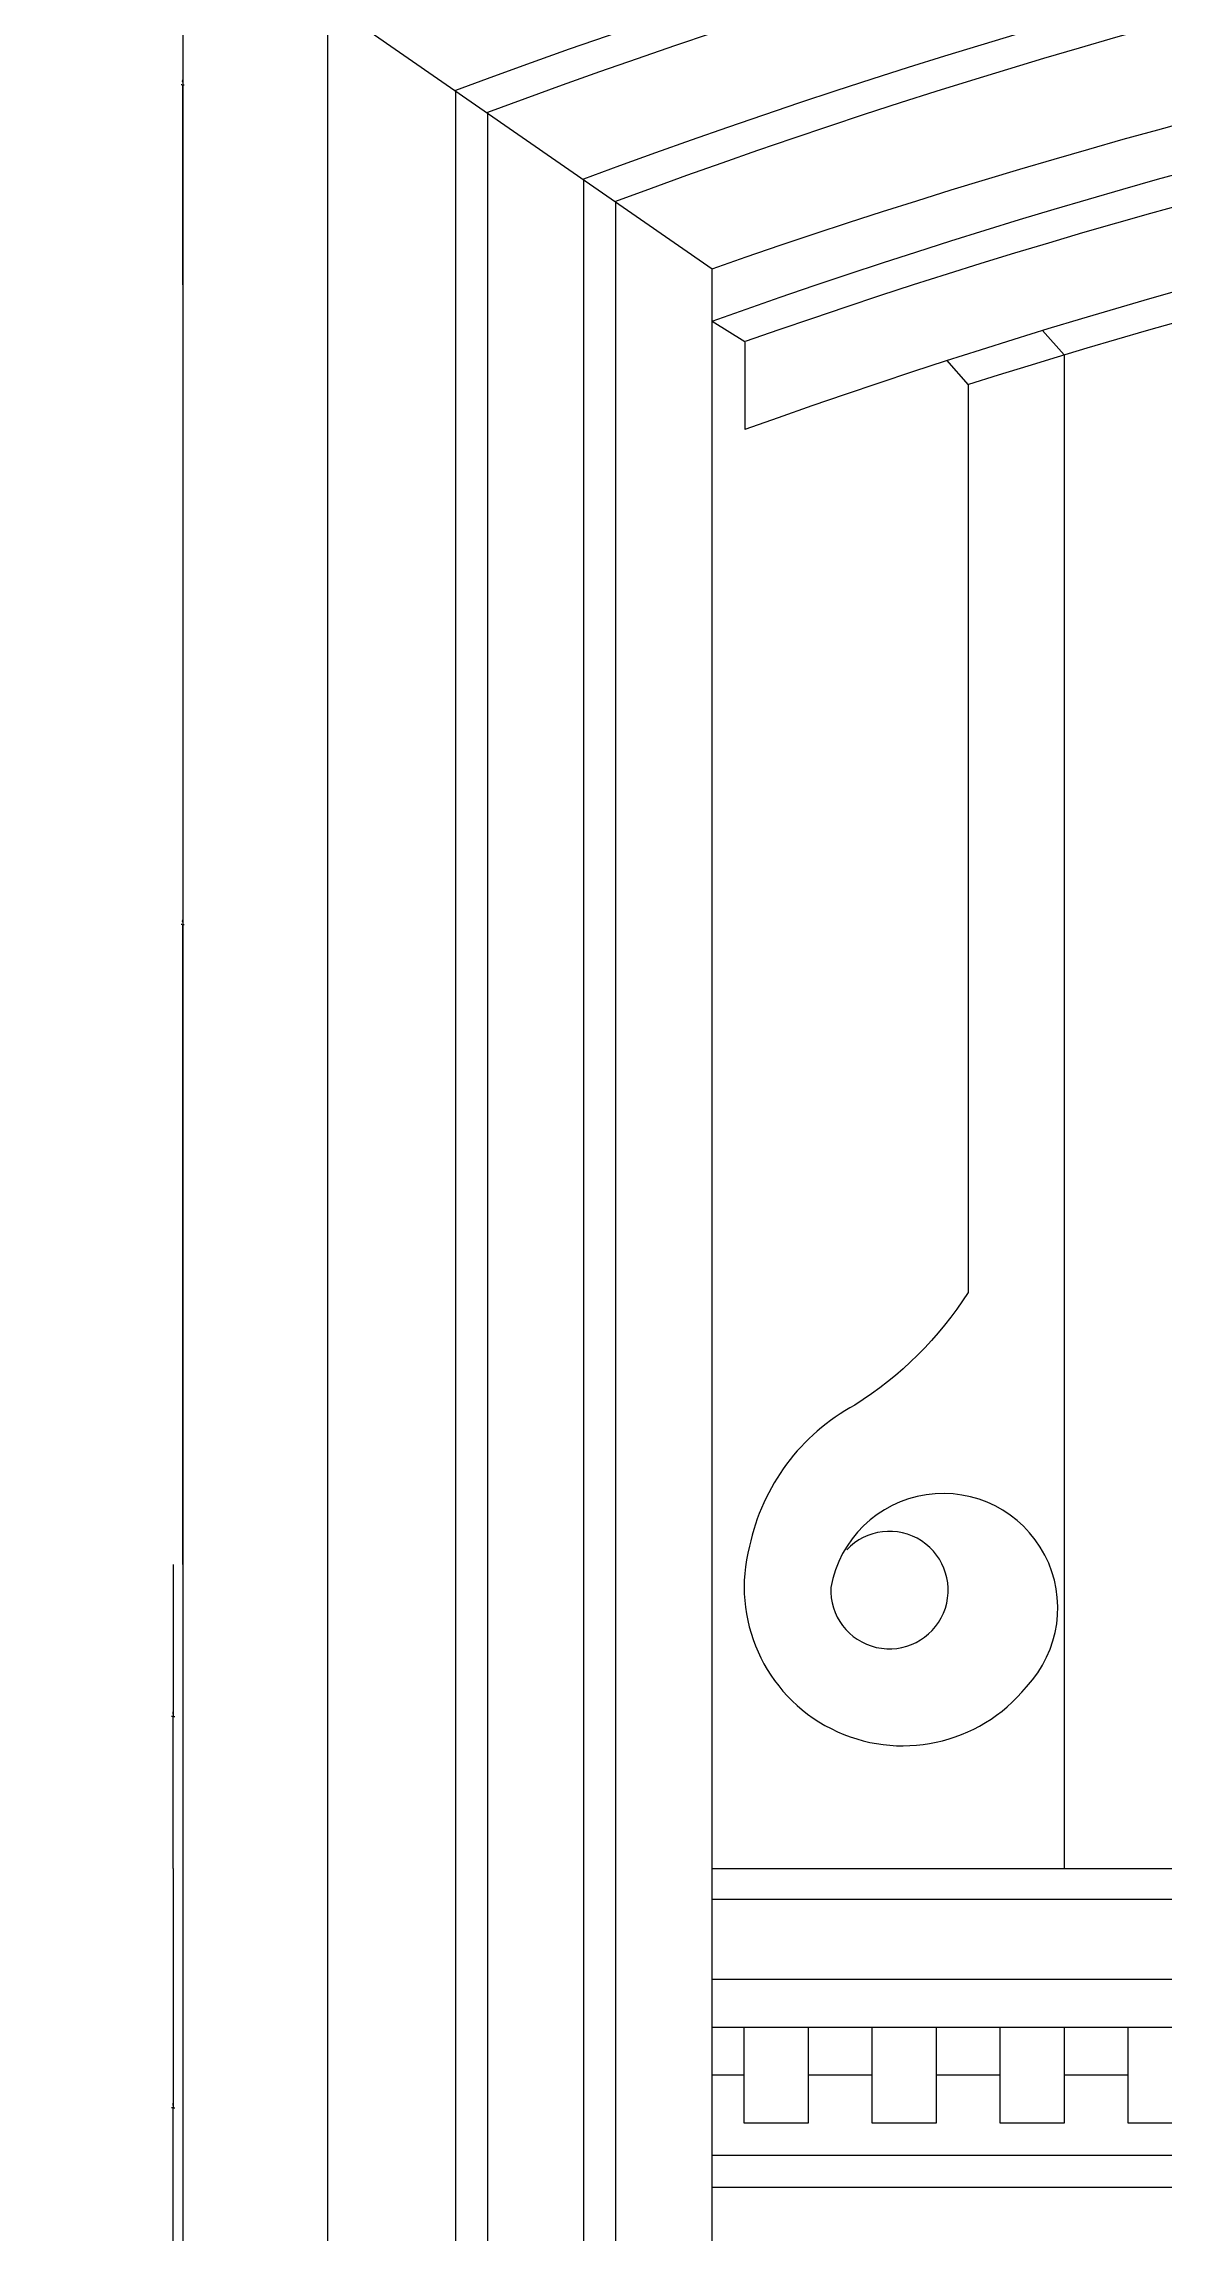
# Model space of a CAD drawing. Header units: metres. Extents: x 63 to 3579, y 112 to 4698.
# Drawn here: x 224 to 574, y 3672 to 4356 of the extents above; entities that cross this region are included whole.
import ezdxf

# ---------------------------------------------------------------- set-up
doc = ezdxf.new("R2010")
doc.units = ezdxf.units.M
for name, color, linetype in [('3', 3, 'Continuous'), ('4', 4, 'Continuous'), ('7', 7, 'Continuous'), ('BH', 3, 'Continuous'), ('DIM', 3, 'Continuous')]:
    doc.layers.add(name, color=color, linetype=linetype)
doc.dimstyles.get("Standard").update_dxf_attribs({"dimtxt": 2.5, "dimasz": 2.5, "dimexe": 1.25, "dimexo": 0.625, "dimtad": 1, "dimcen": 2.5, "dimazin": 3, "dimtfac": 1, "dimtmove": 0, "dimatfit": 3})

# ---------------------------------------------------------------- blocks, each defined once
blk = doc.blocks.new('*D21')
for p, q in [((267.85, 4525.76), (267.85, 3030.91)), ((243.775, 3030.91), (224.45, 3030.91)), ((224.7, 1536.06), (224.7, 3030.91)), ((268.1, 3030.91), (248.775, 3030.91))]:
    blk.add_line(p, q)
at = {"layer": 'Defpoints'}
for p in [(267.85, 4525.76), (267.85, 3030.91), (224.7, 1536.06)]:
    blk.add_point(p, dxfattribs=at)
at = {"layer": 'DIM', "insert": (246.275, 3030.91), "char_height": 1, "attachment_point": 5}
blk.add_mtext('43,15', dxfattribs=at)
blk = doc.blocks.new('*D55')
for p, q in [((267.85, 4280.36), (267.85, 4080.47)), ((267.6, 4080.47), (267.35, 4080.47)), ((267.85, 3880.58), (267.85, 4080.47)), ((267.85, 4080.47), (267.85, 4080.47)), ((268.1, 4080.47), (268.35, 4080.47))]:
    blk.add_line(p, q)
at = {"layer": 'Defpoints'}
for p in [(267.85, 4280.36), (267.85, 4080.47), (267.85, 3880.58)]:
    blk.add_point(p, dxfattribs=at)
at = {"layer": 'DIM', "insert": (267.85, 4081.595), "char_height": 1, "attachment_point": 5}
blk.add_mtext('0', dxfattribs=at)
blk = doc.blocks.new('*D57')
for p, q in [((264.86, 3785.58), (264.86, 3710.82)), ((264.61, 3710.82), (264.36, 3710.82)), ((264.86, 3636.06), (264.86, 3710.82)), ((264.86, 3710.82), (264.86, 3710.82)), ((265.11, 3710.82), (265.36, 3710.82))]:
    blk.add_line(p, q)
at = {"layer": 'Defpoints'}
for p in [(264.86, 3785.58), (264.86, 3710.82), (264.86, 3636.06)]:
    blk.add_point(p, dxfattribs=at)
at = {"layer": 'DIM', "insert": (264.86, 3711.945), "char_height": 1, "attachment_point": 5}
blk.add_mtext('0', dxfattribs=at)
blk = doc.blocks.new('*D60')
for p, q in [((264.86, 3880.58), (264.86, 3833.08)), ((264.61, 3833.08), (264.36, 3833.08)), ((264.86, 3785.58), (264.86, 3833.08)), ((264.86, 3833.08), (264.86, 3833.08)), ((265.11, 3833.08), (265.36, 3833.08))]:
    blk.add_line(p, q)
at = {"layer": 'Defpoints'}
for p in [(264.86, 3880.58), (264.86, 3833.08), (264.86, 3785.58)]:
    blk.add_point(p, dxfattribs=at)
at = {"layer": 'DIM', "insert": (264.86, 3834.205), "char_height": 1, "attachment_point": 5}
blk.add_mtext('0', dxfattribs=at)
blk = doc.blocks.new('*D61')
for p, q in [((267.85, 4405.36), (267.85, 4342.86)), ((267.6, 4342.86), (267.35, 4342.86)), ((267.85, 4280.36), (267.85, 4342.86)), ((267.85, 4342.86), (267.85, 4342.86)), ((268.1, 4342.86), (268.35, 4342.86))]:
    blk.add_line(p, q)
at = {"layer": 'Defpoints'}
for p in [(267.85, 4405.36), (267.85, 4342.86), (267.85, 4280.36)]:
    blk.add_point(p, dxfattribs=at)
at = {"layer": 'DIM', "insert": (267.85, 4343.985), "char_height": 1, "attachment_point": 5}
blk.add_mtext('0', dxfattribs=at)

msp = doc.modelspace()

# ---------------------------------------------------------------- linework, layer by layer
at = {"layer": '3'}
for p, q in [((313.19, 4368.49), (433.19, 4285.36)), ((433.19, 3736.06), (1833.19, 3736.06)), ((433.19, 3696.06), (1833.19, 3696.06))]:
    msp.add_line(p, q, dxfattribs=at)
for points in [[(353.19, 1536.06), (353.19, 4341.16, -0.18), (1913.19, 4341.16), (1913.19, 1536.06)], [(363.19, 1536.06), (363.19, 4334.27, -0.18), (1903.19, 4334.27), (1903.19, 1536.06)], [(393.19, 1536.06), (393.19, 4313.45, -0.18), (1873.19, 4313.45), (1873.19, 1536.06)], [(403.19, 1536.06), (403.19, 4306.46, -0.18), (1863.19, 4306.46), (1863.19, 1536.06)]]:
    msp.add_lwpolyline(points, format="xyb", dxfattribs=at)
for centre, radius, start, end in [((1133.19, 2312.48), 2077.88, 70.31, 109.69), ((1133.19, 2302.17), 2078.19, 70.62, 109.38), ((1133.19, 2299.94), 2045.42, 73.23, 107.64)]:
    msp.add_arc(centre, radius, start, end, dxfattribs=at)
at = {"layer": '4'}
for p, q in [((443.44, 4262.55), (433.19, 4268.9)), ((443.44, 4262.55), (443.44, 4235.1)), ((506.44, 4256.76), (513.19, 4249.13)), ((433.19, 3785.58), (1833.19, 3785.58))]:
    msp.add_line(p, q, dxfattribs=at)
for points in [[(313.19, 1536.06), (313.19, 4368.49, -0.19), (1953.19, 4368.49), (1953.19, 1536.06)], [(433.19, 1536.06), (433.19, 4285.36, -0.17), (1833.19, 4285.36), (1833.19, 1536.06)], [(506.44, 4256.76), (513.19, 4249.13), (513.19, 3965.58, -0.11), (477.79, 3930.39, 0.22), (444.91, 3886.28, 0.81), (531.39, 3842.41, 1.34), (470.27, 3873.46, 5.57), (475.27, 3885.21)]]:
    msp.add_lwpolyline(points, format="xyb", dxfattribs=at)
msp.add_lwpolyline([(536.44, 4266.05), (543.19, 4258.42), (543.19, 3785.58)], dxfattribs=at)
msp.add_arc((1133.19, 2317.06), 2038.3, 70.22, 109.78, dxfattribs=at)
at = {"layer": '7'}
for p, q in [((433.19, 3776.06), (1833.19, 3776.06)), ((433.19, 3751.06), (1833.19, 3751.06)), ((433.19, 3686.06), (1833.19, 3686.06))]:
    msp.add_line(p, q, dxfattribs=at)
at = {"layer": 'BH'}
for p, q in [((443.19, 3721.06), (433.19, 3721.06)), ((483.19, 3721.06), (463.19, 3721.06)), ((523.19, 3721.06), (503.19, 3721.06)), ((563.19, 3721.06), (543.19, 3721.06))]:
    msp.add_line(p, q, dxfattribs=at)
for points in [[(443.19, 3736.06), (463.19, 3736.06), (463.19, 3706.06), (443.19, 3706.06)], [(483.19, 3736.06), (503.19, 3736.06), (503.19, 3706.06), (483.19, 3706.06)], [(523.19, 3736.06), (543.19, 3736.06), (543.19, 3706.06), (523.19, 3706.06)], [(563.19, 3736.06), (583.19, 3736.06), (583.19, 3706.06), (563.19, 3706.06)]]:
    msp.add_lwpolyline(points, close=True, dxfattribs=at)

# ---------------------------------------------------------------- dimensions: what is measured, and where the dimension line sits
at = {"layer": 'DIM'}
for base, p1, p2, picture, middle in [((267.85, 3030.91), (267.85, 4525.76), (224.7, 1536.06), '*D21', (246.275, 3030.91)), ((267.85, 4342.86), (267.85, 4280.36), (267.85, 4405.36), '*D61', (267.85, 4343.985)), ((267.85, 4080.47), (267.85, 3880.58), (267.85, 4280.36), '*D55', (267.85, 4081.595)), ((264.86, 3833.08), (264.86, 3785.58), (264.86, 3880.58), '*D60', (264.86, 3834.205)), ((264.86, 3710.82), (264.86, 3636.06), (264.86, 3785.58), '*D57', (264.86, 3711.945))]:
    dim = msp.add_linear_dim(base=base, p1=p1, p2=p2, dimstyle='Standard', dxfattribs=at)
    dim.commit()
    dim.dimension.update_dxf_attribs({"geometry": picture, "text_midpoint": middle})

doc.saveas('drawing.dxf')
